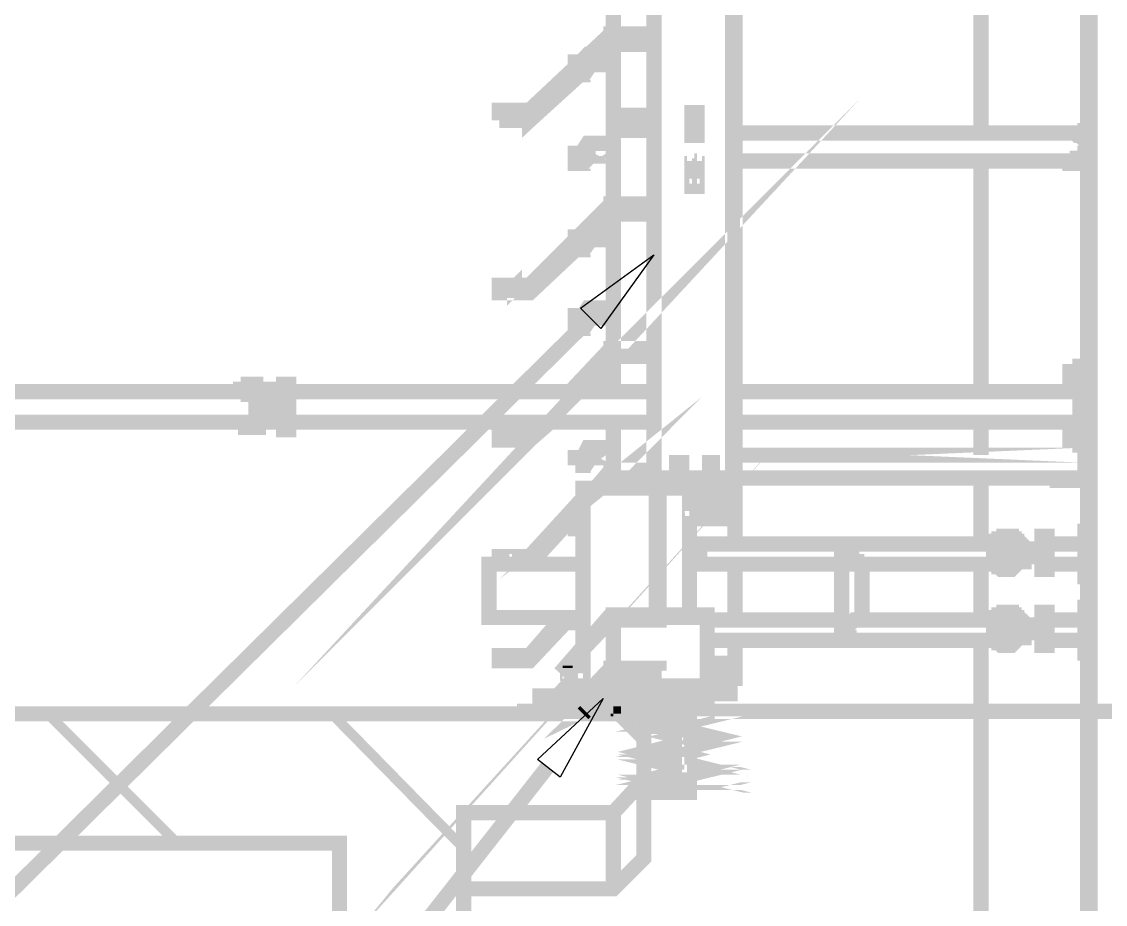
# Model space of a CAD drawing. Extents: x 0.1 to 11.6, y 0.3 to 16.2.
# Drawn here: x 8.586 to 9.298, y 9.561 to 10.142 of the extents above; entities that cross this region are included whole.
import ezdxf

# ---------------------------------------------------------------- set-up
doc = ezdxf.new("R2010")
doc.units = 0
doc.header["$MEASUREMENT"] = 0

msp = doc.modelspace()

# ---------------------------------------------------------------- linework, layer by layer
at = {"color": 0}
for points, const_width in [([(8.87668, 9.57167), (8.97499, 9.57167), (8.99501, 9.59169), (8.99501, 9.595), (8.99501, 9.59831), (8.99501, 9.60499), (8.99501, 9.61165), (8.99501, 9.62001), (8.99501, 9.62999), (8.99501, 9.64333), (8.99501, 9.68668), (8.26665, 9.68668), (8.22, 9.99001), (8.17833, 10.295), (8.14501, 10.6), (8.11664, 10.9067), (8.095, 11.2133), (8.07835, 11.52), (8.06999, 11.8267), (8.06668, 12.1334), (8.06999, 12.4417), (8.07835, 12.7483)], 0.01), ([(9.31, 9.41499), (9.31, 9.44835), (9.30832, 9.44835), (9.30832, 9.44997), (9.30664, 9.44997), (9.30501, 9.44997), (9.30333, 9.44997), (9.30165, 9.44997), (9.30165, 9.45167), (9.30003, 9.45167), (9.29833, 9.45167), (9.29665, 9.45167), (9.29497, 9.45167), (9.29335, 9.45167), (9.29167, 9.45335), (9.28999, 9.45335), (9.28836, 9.45335), (9.28836, 9.45503), (9.28836, 12.49)], 0.01), ([(9.27501, 10.05), (9.27669, 10.05), (9.27832, 10.05), (9.28, 10.05), (9.28, 10.0517), (9.28168, 10.0517), (9.28331, 10.0517), (9.285, 10.0533), (9.285, 10.055), (9.28668, 10.055), (9.28668, 10.0566), (9.28668, 10.0583), (9.28668, 10.06), (9.28668, 10.525)], 0.01), ([(9.21669, 10.0684), (9.21669, 10.1), (9.21669, 10.1467), (9.21669, 10.1934), (9.21669, 10.2416), (9.21669, 10.2917), (9.21669, 10.3033)], 0.01), ([(9.05333, 9.82497), (9.05333, 9.83003), (9.05501, 9.83003), (9.05501, 9.84), (9.05333, 9.84), (9.05333, 10.275), (9.00168, 10.275), (9.00168, 10.2767)], 0.01), ([(9.00168, 10.275), (9.00168, 9.84169), (9.00168, 9.84), (9.05333, 9.84)], 0.01), ([(9.05501, 10.275), (9.05501, 9.84)], 0.01), ([(8.97499, 10.1334), (8.97499, 10.135), (8.97499, 10.1417), (8.97499, 10.15), (8.97499, 10.1583), (8.97499, 10.165), (8.97499, 10.1733), (8.97499, 10.1816), (8.97499, 10.1883), (8.97499, 10.1983), (8.97499, 10.205), (8.97499, 10.2133), (8.97499, 10.2233), (8.97499, 10.23), (8.97499, 10.2383), (8.97499, 10.2483), (8.97499, 10.2517)], 0.01), ([(9.00168, 10.1334), (8.97331, 10.1334), (8.97331, 10.1267), (9.00168, 10.1267), (8.97499, 10.1267), (8.91997, 10.0767), (8.90001, 10.0767), (8.91997, 10.0767)], 0.01), ([(8.97331, 10.1334), (8.91997, 10.0833), (8.91997, 10.0767), (8.97331, 10.1267)], 0.01), ([(8.97331, 10.1267), (8.97499, 10.1267)], 0.01), ([(8.97499, 10.08), (8.97499, 10.0817), (8.97499, 10.09), (8.97499, 10.0967), (8.97499, 10.1033), (8.97499, 10.1117), (8.97499, 10.1183), (8.97499, 10.1267)], 0.01), ([(8.95503, 10.1166), (8.95833, 10.12), (8.96001, 10.12)], 0.01), ([(8.95833, 10.12), (8.96001, 10.12)], 0.01), ([(8.95833, 10.12), (8.95833, 10.1183)], 0.01), ([(8.95833, 10.12), (8.96001, 10.12)], 0.01), ([(8.96669, 10.1166), (8.965, 10.1166)], 0.01), ([(8.96669, 10.12), (8.97499, 10.12)], 0.01), ([(8.95503, 10.115), (8.94997, 10.115), (8.94997, 10.11)], 0.01), ([(8.96001, 10.1133), (8.97499, 10.1133), (8.96001, 10.1133), (8.95665, 10.1083), (8.95503, 10.1083), (8.95503, 10.1067), (8.95167, 10.1067)], 0.01), ([(8.95335, 10.1083), (8.95503, 10.1083), (8.95665, 10.1117)], 0.01), ([(8.97499, 10.1133), (8.97667, 10.1133)], 0.01), ([(8.95503, 10.1083), (8.95665, 10.1083)], 0.01), ([(8.97499, 9.92165), (8.95167, 9.89833), (8.97331, 9.92165)], 0.01), ([(8.91997, 10.0833), (8.90001, 10.0833), (8.90001, 10.0767)], 0.01), ([(9.02669, 10.08), (9.02669, 10.0684), (9.02669, 10.0667), (9.02832, 10.0667), (9.03, 10.0667), (9.03, 10.0684), (9.03, 10.08), (9.02669, 10.08), (9.02669, 10.0817), (9.02832, 10.0817), (9.03, 10.0817), (9.03, 10.08)], 0.01), ([(8.91168, 10.08), (8.91, 10.08), (8.90831, 10.08)], 0.01), ([(9.00168, 10.08), (8.97499, 10.08), (8.97499, 10.0783), (8.97499, 10.0767), (8.97499, 10.075), (8.97499, 10.0733), (8.97499, 10.0717), (9.00168, 10.0717)], 0.01), ([(9.02669, 10.0767), (9.02832, 10.0767), (9.03, 10.0767)], 0.01), ([(9.27501, 10.0684), (9.27669, 10.0684), (9.285, 10.0684), (9.285, 10.07), (9.28668, 10.07), (9.28668, 10.08)], 0.01), ([(9.28668, 10.08), (9.28836, 10.08)], 0.01), ([(9.00168, 10.07), (8.97499, 10.07), (8.97499, 10.0717)], 0.01), ([(8.97499, 10.0217), (8.97499, 10.0267), (8.97499, 10.0333), (8.97499, 10.04), (8.97499, 10.0467), (8.97499, 10.0533), (8.97499, 10.0617), (8.97499, 10.0667), (8.97499, 10.07)], 0.01), ([(9.02669, 10.0667), (9.03, 10.0667)], 0.01), ([(9.27333, 10.0684), (9.27501, 10.0684), (9.27669, 10.0684), (9.05501, 10.0684)], 0.01), ([(9.28668, 10.07), (9.28668, 10.0684), (9.285, 10.0684), (9.27669, 10.0684), (9.27832, 10.0684), (9.28, 10.0667), (9.28168, 10.0667), (9.28331, 10.065), (9.285, 10.065), (9.285, 10.0633), (9.28668, 10.0633), (9.28668, 10.0617), (9.28668, 10.06), (9.28668, 10.0617), (9.28668, 10.0633), (9.285, 10.0633), (9.285, 10.065), (9.28331, 10.065), (9.28168, 10.0667), (9.28, 10.0667), (9.27832, 10.0684), (9.27669, 10.0684)], 0.01), ([(8.95503, 10.0566), (8.95503, 10.055), (8.95503, 10.05), (8.95503, 10.0566), (8.95833, 10.0617), (8.97499, 10.0617)], 0.01), ([(8.95833, 10.0617), (8.96001, 10.0617)], 0.01), ([(9.28668, 10.06), (9.28668, 10.0583), (9.28668, 10.0566), (9.28668, 10.055), (9.285, 10.055), (9.285, 10.0533), (9.28331, 10.0517), (9.28168, 10.0517), (9.28, 10.0517), (9.28, 10.05), (9.27832, 10.05), (9.27669, 10.05)], 0.01), ([(8.95503, 10.055), (8.94997, 10.055), (8.94997, 10.05)], 0.01), ([(8.95833, 10.0533), (8.96001, 10.0533)], 0.01), ([(8.96669, 10.0566), (8.96669, 10.0583), (8.965, 10.0583), (8.965, 10.0566)], 0.01), ([(8.97499, 10.0533), (8.97667, 10.0533)], 0.01), ([(9.28668, 10.0583), (9.28668, 9.85835)], 0.01), ([(8.95503, 10.05), (8.95665, 10.05)], 0.01), ([(9.03, 10.0467), (9.02669, 10.0467)], 0.01), ([(9.02832, 10.05), (9.03, 10.05)], 0.01), ([(9.05501, 10.05), (9.27669, 10.05), (9.285, 10.05), (9.28668, 10.05), (9.28668, 10.0483), (9.28668, 10.0384)], 0.01), ([(9.21669, 9.89833), (9.21669, 9.93001), (9.21669, 9.97), (9.21669, 10.0133), (9.21669, 10.05)], 0.01), ([(9.28668, 10.0483), (9.285, 10.0483), (9.27669, 10.0483), (9.27501, 10.0483), (9.27501, 10.05), (9.27333, 10.05)], 0.01), ([(9.02669, 10.0417), (9.02669, 10.0433), (9.02832, 10.0433), (9.03, 10.0417)], 0.01), ([(9.03, 10.0384), (9.02669, 10.0384)], 0.01), ([(9.28668, 10.0384), (9.28836, 10.0384)], 0.01), ([(9.03, 10.035), (9.03, 10.0333), (9.02832, 10.0333), (9.02669, 10.0333), (9.02669, 10.035)], 0.01), ([(9.00168, 10.015), (8.97499, 10.015), (8.91997, 9.96332), (8.90001, 9.96332), (8.90001, 9.965), (8.91997, 9.965), (8.97331, 10.0167), (9.00168, 10.0167)], 0.01), ([(8.97331, 10.0217), (8.91997, 9.96832), (8.91997, 9.965)], 0.01), ([(9.00168, 10.0217), (8.97331, 10.0217), (8.97331, 10.0167)], 0.01), ([(8.97499, 10.015), (8.97331, 10.015), (8.97499, 10.015), (8.97499, 10.0133), (8.97499, 10.0067), (8.97499, 10), (8.97499, 9.99333), (8.97499, 9.98665), (8.97499, 9.97999), (8.97499, 9.97499), (8.97499, 9.96832), (8.97499, 9.96332), (8.97499, 9.95503), (8.97499, 9.94997), (8.97499, 9.94336), (8.97499, 9.93832), (8.97499, 9.93164), (8.97499, 9.92665)], 0.01), ([(8.96332, 10.005), (8.97499, 10.005)], 0.01), ([(8.96669, 10.0033), (8.965, 10.0033)], 0.01), ([(8.95167, 10), (8.94997, 10), (8.94997, 9.99832)], 0.01), ([(8.97499, 9.99832), (8.96001, 9.99832), (8.95665, 9.99333), (8.95503, 9.99333), (8.95503, 9.99164), (8.94997, 9.99164)], 0.01), ([(8.95167, 9.99333), (8.95503, 9.99333), (8.95833, 10), (8.97499, 10)], 0.01), ([(8.95833, 10), (8.96001, 10)], 0.01), ([(8.97499, 9.99832), (8.97667, 9.99832)], 0.01), ([(8.95503, 9.99333), (8.95665, 9.99333)], 0.01), ([(8.91168, 9.965), (8.91, 9.965), (8.91, 9.96669), (8.90831, 9.965)], 0.01), ([(8.91997, 9.96832), (8.90001, 9.96832), (8.90001, 9.965)], 0.01), ([(8.94997, 9.94168), (8.94997, 9.94835), (8.95503, 9.94835), (8.95503, 9.94168), (8.95503, 9.94835), (8.95833, 9.95335), (8.97499, 9.95335)], 0.01), ([(8.95833, 9.94835), (8.95833, 9.95335), (8.95833, 9.94667)], 0.01), ([(8.95833, 9.95335), (8.96001, 9.95335)], 0.01), ([(8.96001, 9.94667), (8.37668, 9.37001)], 0.01), ([(8.97499, 9.94667), (8.96001, 9.94667), (8.95665, 9.94168), (8.95503, 9.94168), (8.95503, 9.94), (8.94997, 9.94), (8.94997, 9.94168), (8.95503, 9.94168), (8.95833, 9.94667), (8.95833, 9.94835), (8.97499, 9.94835)], 0.01), ([(8.95503, 9.94835), (8.95665, 9.94835)], 0.01), ([(8.96669, 9.94997), (8.965, 9.94997)], 0.01), ([(8.97499, 9.94667), (8.97667, 9.94667)], 0.01), ([(8.95503, 9.94168), (8.95665, 9.94168)], 0.01), ([(8.94667, 9.89833), (8.97331, 9.92665)], 0.01), ([(9.00168, 9.92665), (8.97331, 9.92665), (8.97331, 9.92165), (9.00168, 9.92165), (8.97499, 9.92165), (8.97499, 9.91499), (8.97499, 9.91), (8.97499, 9.90332), (8.97499, 9.90001), (8.97499, 9.89833), (8.96001, 9.89833), (8.95833, 9.89833)], 0.01), ([(8.97331, 9.91997), (8.97499, 9.91997)], 0.01), ([(9.28168, 9.91168), (9.27501, 9.91168), (9.27501, 9.91), (9.27501, 9.90831), (9.27501, 9.90668), (9.27501, 9.90831), (9.27501, 9.91), (9.27501, 9.91168), (9.27501, 9.91), (9.27501, 9.90831), (9.27501, 9.90668), (9.28168, 9.90668)], 0.01), ([(9.27501, 9.91), (9.27669, 9.91)], 0.01), ([(8.34332, 9.905), (8.34169, 9.905), (8.33003, 9.90332), (8.34332, 9.905), (8.34332, 9.90001), (8.34332, 9.89833), (8.73503, 9.89833), (8.73503, 9.89665)], 0.01), ([(8.74001, 9.90001), (8.74001, 9.90332), (8.73833, 9.90332), (8.73665, 9.90332), (8.73503, 9.90332), (8.73503, 9.90001)], 0.01), ([(8.73503, 9.90332), (8.73665, 9.90332)], 0.01), ([(8.73503, 9.90332), (8.73665, 9.90332), (8.73833, 9.90332), (8.74001, 9.90332)], 0.01), ([(8.74001, 9.90332), (8.74164, 9.90332)], 0.01), ([(8.74001, 9.90332), (8.74164, 9.90332)], 0.01), ([(8.74001, 9.90332), (8.74164, 9.90332)], 0.01), ([(8.95167, 9.90001), (8.95503, 9.90001), (8.95833, 9.905), (8.97499, 9.905)], 0.01), ([(8.95833, 9.905), (8.96001, 9.905)], 0.01), ([(8.96669, 9.90332), (8.965, 9.90332)], 0.01), ([(8.73665, 9.90001), (8.73503, 9.90001), (8.73335, 9.90001), (8.73167, 9.90001), (8.72999, 9.90001), (8.72999, 9.89833), (8.73167, 9.89833), (8.73335, 9.89833), (8.73503, 9.89833), (8.73665, 9.89833), (8.73665, 9.90001), (8.75499, 9.90001), (8.75836, 9.90001)], 0.01), ([(8.74501, 9.89833), (8.74001, 9.89833), (8.73833, 9.89833), (8.73833, 9.89665), (8.73665, 9.89665), (8.73503, 9.89665), (8.73503, 9.89833)], 0.01), ([(8.73665, 9.89833), (8.75499, 9.89833), (8.75499, 9.90001)], 0.01), ([(8.74001, 9.89833), (8.74164, 9.89833)], 0.01), ([(8.75836, 9.89833), (8.75499, 9.89833)], 0.01), ([(9.00168, 9.89833), (8.76167, 9.89833)], 0.01), ([(8.95503, 9.90001), (8.95665, 9.90001)], 0.01), ([(8.95665, 9.89833), (8.95833, 9.90001), (8.97499, 9.90001)], 0.01), ([(8.95833, 9.90001), (8.96001, 9.90001)], 0.01), ([(8.97499, 9.89833), (8.97667, 9.89833)], 0.01), ([(9.28168, 9.89833), (9.05501, 9.89833)], 0.01), ([(8.74001, 9.88167), (8.74001, 9.89333)], 0.01), ([(8.97499, 9.84169), (8.96669, 9.83501), (8.97331, 9.84169)], 0.01), ([(8.34169, 9.87831), (8.73503, 9.87831), (8.73665, 9.87831), (8.73833, 9.87831), (8.74001, 9.87831), (8.74501, 9.87831)], 0.01), ([(8.75836, 9.87831), (8.75499, 9.87831), (8.73665, 9.87831), (8.73503, 9.87831), (8.73335, 9.87831), (8.73167, 9.87831), (8.72999, 9.87831), (8.73167, 9.87831), (8.73335, 9.87831), (8.73503, 9.87831), (8.73665, 9.87831)], 0.01), ([(8.73335, 9.87831), (8.73335, 9.875), (8.73503, 9.875), (8.73665, 9.875), (8.73833, 9.875), (8.74001, 9.875), (8.74164, 9.875)], 0.01), ([(8.73335, 9.875), (8.73503, 9.875), (8.73665, 9.875), (8.73833, 9.875), (8.74001, 9.875), (8.74164, 9.875), (8.74164, 9.87831)], 0.01), ([(8.73503, 9.87831), (8.73665, 9.87831)], 0.01), ([(8.75499, 9.87831), (8.73665, 9.87831)], 0.01), ([(8.74001, 9.87831), (8.74164, 9.87831)], 0.01), ([(8.74164, 9.875), (8.74333, 9.875)], 0.01), ([(8.74164, 9.875), (8.74333, 9.875)], 0.01), ([(8.74164, 9.875), (8.74333, 9.875)], 0.01), ([(8.75836, 9.87831), (8.75499, 9.87831)], 0.01), ([(8.76167, 9.87831), (9.00168, 9.87831)], 0.01), ([(8.91997, 9.87001), (8.90001, 9.87001), (8.90001, 9.86664), (8.91997, 9.86664), (8.93164, 9.87831)], 0.01), ([(8.93332, 9.87831), (8.91997, 9.86664), (8.90001, 9.86664)], 0.01), ([(8.92665, 9.87831), (8.91997, 9.87001), (8.91997, 9.86664)], 0.01), ([(8.97499, 9.84668), (8.97499, 9.84999), (8.97499, 9.85335), (8.97499, 9.85835), (8.97499, 9.86333), (8.97499, 9.86833), (8.97499, 9.87332), (8.97499, 9.87831)], 0.01), ([(9.05501, 9.87831), (9.28168, 9.87831)], 0.01), ([(9.21669, 9.85667), (9.21669, 9.87831)], 0.01), ([(8.90001, 9.86664), (8.90169, 9.86664)], 0.01), ([(8.91168, 9.86833), (8.91, 9.86833), (8.90831, 9.86833)], 0.01), ([(9.27501, 9.86833), (9.27669, 9.86833)], 0.01), ([(9.28168, 9.86833), (9.27501, 9.86833), (9.27501, 9.86664), (9.27501, 9.86833), (9.27501, 9.86664), (9.28168, 9.86664)], 0.01), ([(9.27501, 9.86664), (9.27669, 9.86664)], 0.01), ([(8.95503, 9.85167), (8.95503, 9.85499), (8.95833, 9.86165), (8.97499, 9.86165)], 0.01), ([(8.95833, 9.86165), (8.96001, 9.86165)], 0.01), ([(8.93832, 9.69835), (8.95503, 9.71669), (8.94, 9.69835), (8.95503, 9.715), (8.95503, 9.71332)], 0.01), ([(8.94997, 9.84999), (8.94997, 9.85499), (8.95503, 9.85499), (8.95503, 9.84999)], 0.01), ([(8.95503, 9.85499), (8.95665, 9.85499)], 0.01), ([(8.95833, 9.85499), (8.96001, 9.85499)], 0.01), ([(8.96669, 9.85835), (8.965, 9.85835)], 0.01), ([(8.97499, 9.85499), (8.97667, 9.85499)], 0.01), ([(8.94997, 9.84999), (8.95167, 9.84999)], 0.01), ([(8.96332, 9.83501), (8.97331, 9.84668)], 0.01), ([(9.00168, 9.84668), (8.97331, 9.84668), (8.97331, 9.84169), (9.00168, 9.84169), (8.97499, 9.84169), (8.97499, 9.84), (8.97499, 9.83501), (9.03668, 9.83501), (9.00499, 9.83501), (9.00331, 9.83501)], 0.01), ([(9.02001, 9.84999), (9.02001, 9.84831), (9.01833, 9.84831), (9.01665, 9.84831), (9.01665, 9.84999)], 0.01), ([(9.03999, 9.84999), (9.03999, 9.84831), (9.03836, 9.84831), (9.03836, 9.84999)], 0.01), ([(8.97331, 9.84169), (8.97499, 9.84169)], 0.01), ([(9.05333, 9.84169), (9.00168, 9.84169)], 0.01), ([(9.05333, 9.83003), (9.05333, 9.84), (9.00331, 9.84), (9.00331, 9.83501), (9.00168, 9.83501), (9.00168, 9.84), (9.00331, 9.84)], 0.01), ([(9.00168, 9.84), (9.00331, 9.84)], 0.01), ([(9.00331, 9.84), (9.00499, 9.84)], 0.01), ([(9.00836, 9.84), (9.00836, 9.83832), (9.05003, 9.83832), (9.05003, 9.84)], 0.01), ([(9.26665, 9.84169), (9.05501, 9.84169)], 0.01), ([(9.05501, 9.84169), (9.285, 9.84169)], 0.01), ([(9.21669, 9.79833), (9.21669, 9.81836), (9.21669, 9.84169)], 0.01), ([(9.285, 9.84), (9.26665, 9.84), (9.26665, 9.84169), (9.285, 9.84169), (9.285, 9.84), (9.28668, 9.84), (9.28668, 9.84169), (9.28668, 9.47499)], 0.01), ([(9.285, 9.84169), (9.28668, 9.84169)], 0.01), ([(9.00331, 9.75168), (9.00331, 9.83501), (8.97499, 9.83501), (8.95503, 9.83501), (8.97499, 9.83501), (8.95503, 9.83501), (8.95503, 9.72999)], 0.01), ([(8.95503, 9.83501), (8.95665, 9.83501)], 0.01), ([(8.97499, 9.83501), (8.97667, 9.83501)], 0.01), ([(9.00499, 9.83501), (9.00499, 9.75168)], 0.01), ([(9.00499, 9.83501), (9.00667, 9.83501)], 0.01), ([(9.02501, 9.79833), (9.02501, 9.83501)], 0.01), ([(9.03668, 9.83501), (9.03836, 9.83501)], 0.01), ([(9.03668, 9.83501), (9.05165, 9.83501), (9.05165, 9.82497), (9.05501, 9.82497), (9.05501, 9.79833)], 0.01), ([(8.95503, 9.82835), (8.91997, 9.78999), (8.91997, 9.785)], 0.01), ([(9.02501, 9.82497), (9.05165, 9.82497), (9.05165, 9.81668), (9.02501, 9.81668)], 0.01), ([(8.95503, 9.81668), (8.95503, 9.815), (8.95503, 9.81), (8.95503, 9.81168)], 0.01), ([(9.02501, 9.81999), (9.02501, 9.82167), (9.02669, 9.82167), (9.02669, 9.81999), (9.02669, 9.81836), (9.02501, 9.81836)], 0.01), ([(9.05165, 9.81668), (9.05165, 9.815), (9.02501, 9.815)], 0.01), ([(8.94997, 9.81), (8.94997, 9.815), (8.95503, 9.815), (8.95503, 9.81)], 0.01), ([(8.95503, 9.815), (8.95665, 9.815)], 0.01), ([(8.95503, 9.81), (8.95665, 9.81)], 0.01), ([(9.23503, 9.80333), (9.23335, 9.80333), (9.23167, 9.80333), (9.23167, 9.80165), (9.22999, 9.80165), (9.22835, 9.80165), (9.22835, 9.80003), (9.22667, 9.80003), (9.22667, 9.79833), (9.22667, 9.79665), (9.22499, 9.79665), (9.22499, 9.79497), (9.22499, 9.79335), (9.22499, 9.79167), (9.22499, 9.78999), (9.22499, 9.78836), (9.22667, 9.78668), (9.22667, 9.785), (9.22835, 9.78331), (9.22999, 9.78168), (9.23167, 9.78168), (9.23335, 9.78168), (9.23503, 9.78168)], 0.01), ([(9.24001, 9.79833), (9.24001, 9.80003), (9.23833, 9.80003), (9.23833, 9.80165), (9.23665, 9.80165), (9.23665, 9.80333), (9.23503, 9.80333), (9.23335, 9.80333), (9.23167, 9.80165), (9.22999, 9.80165), (9.22999, 9.80003), (9.22835, 9.80003), (9.22835, 9.79833), (9.22667, 9.79665), (9.22667, 9.79497), (9.22667, 9.79335), (9.22667, 9.79167), (9.22667, 9.78999), (9.22667, 9.78836), (9.22667, 9.78668), (9.22835, 9.78668), (9.22835, 9.785), (9.22835, 9.78331), (9.22999, 9.78331), (9.23167, 9.78168), (9.23335, 9.78168), (9.23503, 9.78168), (9.23665, 9.78168), (9.23833, 9.78331), (9.24001, 9.785), (9.24001, 9.78668)], 0.01), ([(9.28668, 9.77669), (9.285, 9.77669), (9.285, 9.80664), (9.28668, 9.80664)], 0.01), ([(9.02501, 9.75168), (9.02501, 9.78836), (9.02501, 9.79833), (9.02669, 9.79833), (9.02669, 9.78836), (9.02501, 9.78836), (9.02669, 9.78836), (9.02669, 9.78668), (9.02832, 9.78668), (9.03, 9.78668), (9.03168, 9.78668), (9.03168, 9.785), (9.03331, 9.785), (9.125, 9.785)], 0.01), ([(9.22667, 9.79833), (9.03331, 9.79833), (9.03168, 9.79833), (9.03, 9.79833), (9.02832, 9.79833), (9.02832, 9.79665), (9.02669, 9.79665)], 0.01), ([(9.24501, 9.79497), (9.24501, 9.79665), (9.24333, 9.79833), (9.24164, 9.79833), (9.24001, 9.79833), (9.24001, 9.79665), (9.24001, 9.79497)], 0.01), ([(9.24001, 9.79665), (9.24164, 9.79665)], 0.01), ([(9.24501, 9.79665), (9.24333, 9.79665), (9.24164, 9.79665), (9.24001, 9.79665)], 0.01), ([(9.24501, 9.79665), (9.24669, 9.79665)], 0.01), ([(9.285, 9.79833), (9.25999, 9.79833)], 0.01), ([(8.91997, 9.78999), (8.90001, 9.78999), (8.90001, 9.785)], 0.01), ([(8.91, 9.78668), (8.91, 9.78836), (8.91, 9.78668), (8.90831, 9.78668)], 0.01), ([(9.03, 9.79167), (9.02669, 9.79167)], 0.01), ([(9.03, 9.79167), (9.02669, 9.79167)], 0.01), ([(9.22667, 9.74832), (9.13667, 9.74832), (9.13499, 9.74832), (9.13336, 9.74832), (9.13167, 9.74669), (9.12999, 9.74669), (9.12999, 9.74501), (9.12831, 9.74501), (9.12831, 9.74333), (9.12668, 9.74333), (9.12668, 9.74164), (9.125, 9.74164), (9.125, 9.74333), (9.125, 9.74501), (9.125, 9.74669), (9.125, 9.78836), (9.125, 9.78999), (9.125, 9.79167), (9.12668, 9.79167), (9.12831, 9.78999), (9.12999, 9.78836), (9.13167, 9.78836), (9.13167, 9.78668), (9.13336, 9.78668), (9.13499, 9.78668), (9.13499, 9.785), (9.13667, 9.785), (9.22667, 9.785)], 0.01), ([(9.23665, 9.79497), (9.22999, 9.79497), (9.22999, 9.79335), (9.23665, 9.79335)], 0.01), ([(9.23665, 9.78999), (9.22999, 9.78999), (9.22999, 9.79167), (9.23665, 9.79167)], 0.01), ([(9.23833, 9.78999), (9.23833, 9.78668), (9.24001, 9.78668), (9.24164, 9.78668), (9.24333, 9.78668), (9.24501, 9.78668), (9.24501, 9.78999)], 0.01), ([(9.24001, 9.79497), (9.24164, 9.79497)], 0.01), ([(9.24001, 9.79497), (9.24164, 9.79497)], 0.01), ([(9.24001, 9.79335), (9.24001, 9.79167)], 0.01), ([(9.24001, 9.79167), (9.24164, 9.79167)], 0.01), ([(9.24164, 9.79167), (9.25667, 9.79167)], 0.01), ([(9.24164, 9.79167), (9.25667, 9.79167)], 0.01), ([(9.24501, 9.79497), (9.24669, 9.79497)], 0.01), ([(9.24501, 9.79497), (9.24669, 9.79497)], 0.01), ([(9.24501, 9.79167), (9.24501, 9.79335)], 0.01), ([(9.24501, 9.79167), (9.24669, 9.79167)], 0.01), ([(8.95503, 9.785), (8.89333, 9.785), (8.89333, 9.78331), (8.89333, 9.78168), (8.89333, 9.78), (8.89333, 9.77832), (8.89333, 9.77669), (8.89333, 9.77501), (8.89333, 9.77333), (8.89333, 9.77165), (8.89333, 9.77001), (8.89333, 9.76833), (8.89333, 9.76665), (8.89333, 9.76497), (8.89333, 9.76335), (8.89333, 9.76167), (8.89333, 9.75999), (8.89333, 9.75836), (8.89333, 9.75667), (8.89333, 9.75499), (8.89333, 9.75331), (8.89333, 9.75168), (8.89333, 9.75), (8.95503, 9.75)], 0.01), ([(8.90001, 9.785), (8.90169, 9.785)], 0.01), ([(9.05501, 9.74832), (9.05501, 9.785)], 0.01), ([(9.13835, 9.74832), (9.13835, 9.785)], 0.01), ([(9.21669, 9.74832), (9.21669, 9.75331), (9.21669, 9.785)], 0.01), ([(9.25999, 9.785), (9.285, 9.785)], 0.01), ([(9.23503, 9.75331), (9.23335, 9.75331), (9.23167, 9.75331), (9.23167, 9.75168), (9.22999, 9.75168), (9.22835, 9.75168), (9.22835, 9.75), (9.22667, 9.75), (9.22667, 9.74832), (9.22667, 9.74669), (9.22499, 9.74669), (9.22499, 9.74501), (9.22499, 9.74333), (9.22499, 9.74164), (9.22499, 9.74001), (9.22499, 9.73833), (9.22667, 9.73665), (9.22667, 9.73503), (9.22835, 9.73335), (9.22999, 9.73167), (9.23167, 9.73167), (9.23335, 9.73167), (9.23503, 9.73167)], 0.01), ([(9.24001, 9.74832), (9.24001, 9.75), (9.23833, 9.75), (9.23833, 9.75168), (9.23665, 9.75168), (9.23665, 9.75331), (9.23503, 9.75331), (9.23335, 9.75331), (9.23167, 9.75168), (9.22999, 9.75168), (9.22999, 9.75), (9.22835, 9.75), (9.22835, 9.74832), (9.22667, 9.74669), (9.22667, 9.74501), (9.22667, 9.74333), (9.22667, 9.74164), (9.22667, 9.74001), (9.22667, 9.73833), (9.22667, 9.73665), (9.22835, 9.73665), (9.22835, 9.73503), (9.22835, 9.73335), (9.22999, 9.73335), (9.23167, 9.73167), (9.23335, 9.73167), (9.23503, 9.73167), (9.23665, 9.73167), (9.23833, 9.73335), (9.24001, 9.73503), (9.24001, 9.73665)], 0.01), ([(9.28668, 9.72667), (9.285, 9.72667), (9.285, 9.75667), (9.28668, 9.75667)], 0.01), ([(8.91997, 9.72499), (8.90001, 9.72499), (8.90001, 9.72168), (8.91997, 9.72168), (8.94499, 9.75)], 0.01), ([(8.94667, 9.75), (8.91997, 9.72168), (8.90001, 9.72168)], 0.01), ([(8.94168, 9.75), (8.91997, 9.72499), (8.91997, 9.72168)], 0.01), ([(8.94, 9.71332), (8.97331, 9.75168), (9.01497, 9.75168), (8.97499, 9.75168), (8.97499, 9.75), (9.03668, 9.75), (9.03668, 9.74669), (9.03668, 9.74333), (9.03668, 9.74164), (9.03668, 9.74001), (9.03668, 9.73665), (9.03668, 9.73503), (9.03668, 9.73167), (9.03668, 9.72999), (9.03668, 9.72835), (9.03668, 9.72667), (9.03668, 9.72331), (9.03668, 9.72168), (9.03668, 9.72), (9.03668, 9.71669), (9.03668, 9.715), (9.03668, 9.71332), (9.03668, 9.71164), (9.03668, 9.71001), (9.03668, 9.70833), (9.03668, 9.70665), (9.03668, 9.70503), (8.97499, 9.70503), (8.97499, 9.70665), (8.97499, 9.70833), (8.97499, 9.71001), (8.97499, 9.71164), (8.97499, 9.71332), (8.97499, 9.715)], 0.01), ([(9.00499, 9.75), (8.97331, 9.75), (9.00499, 9.75), (9.00499, 9.74832), (8.97331, 9.74832), (8.94, 9.71332), (8.97499, 9.75168), (9.03668, 9.75168), (9.03668, 9.75)], 0.01), ([(8.97499, 9.74832), (8.97499, 9.74669), (8.97499, 9.74333), (8.97499, 9.74164), (8.97499, 9.74001), (8.97499, 9.73665), (8.97499, 9.73503), (8.97499, 9.73167), (8.97499, 9.72999), (8.97499, 9.72835), (8.97499, 9.72667), (8.97499, 9.72331), (8.97499, 9.72168), (8.97499, 9.72), (8.97499, 9.71669), (8.94667, 9.68668)], 0.01), ([(8.95503, 9.74669), (8.95665, 9.74669)], 0.01), ([(8.97331, 9.75), (8.97499, 9.75)], 0.01), ([(8.97331, 9.74832), (8.97331, 9.75)], 0.01), ([(8.97499, 9.75168), (8.97667, 9.75168)], 0.01), ([(9.00499, 9.75), (9.00667, 9.75)], 0.01), ([(9.01497, 9.75168), (9.01665, 9.75168)], 0.01), ([(9.01497, 9.75168), (9.01665, 9.75168)], 0.01), ([(9.125, 9.74832), (9.03668, 9.74832)], 0.01), ([(9.24001, 9.74669), (9.24164, 9.74669)], 0.01), ([(9.24001, 9.74669), (9.24001, 9.74501)], 0.01), ([(9.24501, 9.74669), (9.24669, 9.74669)], 0.01), ([(9.24501, 9.74501), (9.24501, 9.74669)], 0.01), ([(9.285, 9.74832), (9.25999, 9.74832)], 0.01), ([(8.95503, 9.74501), (8.94997, 9.74501), (8.94997, 9.74164)], 0.01), ([(8.95503, 9.74164), (8.94997, 9.74164), (8.95503, 9.74164), (8.95503, 9.74333)], 0.01), ([(8.95503, 9.74164), (8.95665, 9.74164)], 0.01), ([(8.95503, 9.74164), (8.95665, 9.74164)], 0.01), ([(9.23665, 9.74501), (9.22999, 9.74501), (9.22999, 9.74333), (9.23665, 9.74333)], 0.01), ([(9.23665, 9.74001), (9.22999, 9.74001), (9.22999, 9.74164), (9.23665, 9.74164)], 0.01), ([(9.23833, 9.74001), (9.23833, 9.73665), (9.24001, 9.73665), (9.24164, 9.73665), (9.24333, 9.73665), (9.24501, 9.73665), (9.24501, 9.74001)], 0.01), ([(9.24001, 9.74501), (9.24164, 9.74501)], 0.01), ([(9.24001, 9.74501), (9.24164, 9.74501)], 0.01), ([(9.24001, 9.74333), (9.24001, 9.74164)], 0.01), ([(9.24001, 9.74164), (9.24164, 9.74164)], 0.01), ([(9.24164, 9.74164), (9.25667, 9.74164)], 0.01), ([(9.24164, 9.74164), (9.25667, 9.74164)], 0.01), ([(9.24501, 9.74501), (9.24669, 9.74501)], 0.01), ([(9.24501, 9.74501), (9.24669, 9.74501)], 0.01), ([(9.24501, 9.74164), (9.24501, 9.74333)], 0.01), ([(9.24501, 9.74164), (9.24669, 9.74164)], 0.01), ([(9.03668, 9.73503), (9.22667, 9.73503)], 0.01), ([(9.03668, 9.69997), (9.05165, 9.69997), (9.05165, 9.71001), (9.05501, 9.71001), (9.05501, 9.73503)], 0.01), ([(9.21669, 9.55501), (9.21669, 9.57335), (9.21669, 9.59332), (9.21669, 9.61664), (9.21669, 9.63997), (9.21669, 9.66667), (9.21669, 9.69168), (9.21669, 9.72168), (9.21669, 9.73503)], 0.01), ([(9.25999, 9.73503), (9.285, 9.73503)], 0.01), ([(8.95503, 9.72835), (8.95503, 9.69997), (8.95833, 9.69997), (8.95503, 9.69997), (8.95503, 9.69835), (8.95665, 9.69835), (8.92665, 9.69835), (8.92665, 9.68668)], 0.01), ([(8.90001, 9.72168), (8.90169, 9.72168)], 0.01), ([(8.91, 9.72331), (8.91168, 9.72331)], 0.01), ([(8.94997, 9.715), (8.94997, 9.71669), (8.95503, 9.71669), (8.95503, 9.71832)], 0.01), ([(9.05165, 9.71669), (9.05165, 9.72), (9.03668, 9.72)], 0.01), ([(8.94, 9.71332), (8.94168, 9.71332)], 0.01), ([(8.94499, 9.68668), (8.97331, 9.71669), (8.97499, 9.71669)], 0.01), ([(8.94499, 9.71669), (8.94499, 9.71832)], 0.006667), ([(9.00499, 9.715), (9.00499, 9.71669), (8.97331, 9.71669), (8.97331, 9.715), (9.00499, 9.715), (8.97331, 9.715), (8.94835, 9.68668)], 0.01), ([(8.95167, 9.71332), (8.94997, 9.71332), (8.94997, 9.715), (8.95167, 9.715)], 0.01), ([(8.95503, 9.71669), (8.95665, 9.71669)], 0.01), ([(8.95503, 9.71669), (8.95665, 9.71669)], 0.01), ([(8.95503, 9.71332), (8.95665, 9.71332)], 0.01), ([(8.97331, 9.715), (8.97499, 9.715)], 0.01), ([(9.00499, 9.715), (9.00667, 9.715)], 0.01), ([(9.03668, 9.71001), (9.05165, 9.71001), (9.05165, 9.71669), (9.03668, 9.71669)], 0.01), ([(9.00331, 9.69997), (9.00499, 9.69997), (9.03668, 9.69997), (9.03668, 9.70167), (9.03668, 9.70335), (9.03668, 9.70503), (8.97499, 9.70503), (8.97499, 9.70335), (8.97499, 9.70167), (8.97499, 9.69997), (9.00331, 9.69997), (8.97499, 9.69997), (8.96001, 9.69997), (8.97499, 9.69997), (8.97499, 9.69835), (9.03668, 9.69835), (9.03668, 9.69667), (9.03668, 9.69499), (9.03668, 9.69336), (9.03668, 9.69168), (9.03668, 9.69), (9.03668, 9.68832), (9.035, 9.68832), (9.02669, 9.68832), (9.01335, 9.68832), (9.01335, 9.69), (9.01335, 9.69168), (9.01335, 9.69336), (9.01335, 9.69667)], 0.01), ([(8.93832, 9.68832), (8.93668, 9.68832), (8.93668, 9.69), (8.935, 9.69), (8.935, 9.69168), (8.93332, 9.69168), (8.93164, 9.69336), (8.93001, 9.69499), (8.92833, 9.69667), (8.92665, 9.69835)], 0.01), ([(8.95335, 9.68668), (8.95503, 9.68832), (8.95167, 9.68668)], 0.01), ([(9.02669, 9.69835), (9.01335, 9.69835), (9.00667, 9.69835), (8.95833, 9.69835)], 0.01), ([(8.95833, 9.69835), (8.96001, 9.69835)], 0.01), ([(8.96001, 9.69835), (8.97499, 9.69835)], 0.01), ([(8.96332, 9.69835), (8.965, 9.69835)], 0.01), ([(8.965, 9.69835), (8.96669, 9.69835)], 0.01), ([(8.965, 9.69835), (8.96669, 9.69835)], 0.01), ([(8.96669, 9.69835), (8.96832, 9.69835)], 0.01), ([(8.97499, 9.69835), (8.97667, 9.69835)], 0.01), ([(8.97499, 9.69835), (8.97667, 9.69835)], 0.01), ([(8.97499, 9.69835), (8.97667, 9.69835)], 0.01), ([(9.00331, 9.69997), (9.00499, 9.69997)], 0.01), ([(9.00331, 9.69997), (9.00499, 9.69997)], 0.01), ([(9.00499, 9.69997), (9.00667, 9.69997)], 0.01), ([(9.00499, 9.69997), (9.00667, 9.69997)], 0.01), ([(9.00667, 9.69835), (9.00836, 9.69835)], 0.01), ([(9.01335, 9.69835), (9.01335, 9.69667), (9.00667, 9.69667), (9.00667, 9.69835)], 0.01), ([(9.00667, 9.69667), (9.00667, 9.69336)], 0.01), ([(9.00836, 9.69997), (9.03668, 9.69997), (9.03668, 9.69835), (9.035, 9.69835), (9.02669, 9.69835), (9.02669, 9.69667), (9.02669, 9.69336), (9.02669, 9.69168), (9.02669, 9.69), (9.02669, 9.68832)], 0.01), ([(9.01335, 9.69835), (9.01497, 9.69835)], 0.01), ([(9.01833, 9.69835), (9.02001, 9.69835)], 0.01), ([(9.01833, 9.69835), (9.02001, 9.69835)], 0.01), ([(9.02333, 9.69835), (9.02165, 9.69835)], 0.01), ([(9.02501, 9.69997), (9.02669, 9.69997)], 0.01), ([(9.02501, 9.69997), (9.02669, 9.69997)], 0.01), ([(9.02501, 9.69997), (9.02669, 9.69997)], 0.01), ([(9.02669, 9.69835), (9.02832, 9.69835)], 0.01), ([(9.035, 9.69835), (9.035, 9.69667), (9.02669, 9.69667)], 0.01), ([(9.035, 9.69667), (9.035, 9.69336), (9.02669, 9.69336)], 0.01), ([(9.035, 9.69835), (9.03668, 9.69835)], 0.01), ([(8.94997, 9.68832), (9.00667, 9.68832), (9.00667, 9.69), (9.00667, 9.69168), (9.00667, 9.69336), (9.01335, 9.69336)], 0.01), ([(9.035, 9.69336), (9.035, 9.69168), (9.035, 9.69), (9.035, 9.68832)], 0.01), ([(8.68832, 9.60167), (8.60335, 9.68668)], 0.006667), ([(8.87668, 9.59831), (8.78999, 9.68668)], 0.006667), ([(8.91168, 9.68832), (10.1067, 9.68832)], 0.01), ([(8.93832, 9.68668), (8.93832, 9.68832), (8.94835, 9.68832)], 0.01), ([(8.95665, 9.68832), (8.95503, 9.68668)], 0.01), ([(8.97499, 9.68832), (8.97667, 9.68832)], 0.01), ([(8.97499, 9.68832), (8.97667, 9.68832)], 0.01), ([(8.97499, 9.68668), (8.97667, 9.68668)], 0.01), ([(8.97667, 9.68668), (8.97667, 9.68832), (8.97499, 9.68832)], 0.006667), ([(8.99501, 9.66835), (8.97667, 9.68668)], 0.006667), ([(9.02501, 9.68832), (9.02501, 9.68668), (9.01833, 9.685), (9.02501, 9.68332), (9.02501, 9.68164), (9.01833, 9.68001), (9.02501, 9.68001), (9.02501, 9.67833), (9.02501, 9.67665), (9.01833, 9.67665), (9.02501, 9.67503), (9.02501, 9.67333), (9.01833, 9.67165), (9.02501, 9.66997), (9.02501, 9.66835), (9.01833, 9.66667), (9.02501, 9.66667), (9.02501, 9.66499), (9.01833, 9.66336), (9.02501, 9.66336), (9.02501, 9.66168), (9.01833, 9.66), (9.02501, 9.65831), (9.02501, 9.65668), (9.01833, 9.65668), (9.02501, 9.655), (9.01833, 9.655), (9.02501, 9.65332), (9.02501, 9.65169), (9.01833, 9.65169), (9.02501, 9.65001), (9.01833, 9.64833), (9.02501, 9.64833), (9.02501, 9.64665), (9.01833, 9.64501), (9.02501, 9.64501), (9.02501, 9.64333), (9.02501, 9.64165), (9.02501, 9.63997), (9.02501, 9.63835), (9.02501, 9.63667), (9.01833, 9.63667), (9.02501, 9.63667), (9.01833, 9.63667), (9.02501, 9.63667), (8.99501, 9.63667), (9.02501, 9.63667), (9.01833, 9.63499), (9.02501, 9.63499), (9.02501, 9.63667), (9.01833, 9.63667), (9.02501, 9.63835), (9.01833, 9.63997), (9.02501, 9.63997), (9.01833, 9.64165), (9.02501, 9.64165), (9.01833, 9.64165), (9.02501, 9.64165)], 0.01), ([(8.99501, 9.68668), (8.99669, 9.68668)], 0.01), ([(9.01833, 9.68832), (9.02001, 9.68832)], 0.01), ([(9.02501, 9.68332), (9.02501, 9.685), (9.02001, 9.685)], 0.01), ([(9.02501, 9.68164), (9.02501, 9.68001), (9.02001, 9.68001)], 0.01), ([(9.02333, 9.68832), (9.02501, 9.68832)], 0.01), ([(9.02501, 9.68832), (9.02669, 9.68832)], 0.01), ([(9.02501, 9.685), (9.02501, 9.68668)], 0.01), ([(9.02501, 9.685), (9.02669, 9.685)], 0.01), ([(9.02501, 9.67503), (9.02501, 9.67665), (9.02501, 9.67503), (9.02165, 9.67665)], 0.01), ([(9.02501, 9.68001), (9.02669, 9.68001)], 0.01), ([(9.02501, 9.68001), (9.02669, 9.68001)], 0.01), ([(9.02501, 9.67833), (9.02669, 9.67833)], 0.01), ([(9.02501, 9.67665), (9.02669, 9.67665)], 0.01), ([(9.02501, 9.67503), (9.02669, 9.67503)], 0.01), ([(9.02501, 9.67333), (9.02501, 9.67165), (9.02501, 9.66997), (9.02165, 9.67165)], 0.01), ([(9.02501, 9.67165), (9.02669, 9.67165)], 0.01), ([(9.02501, 9.66997), (9.02669, 9.66997)], 0.01), ([(9.02501, 9.66667), (9.02501, 9.66835)], 0.01), ([(9.02501, 9.66667), (9.02165, 9.66667)], 0.01), ([(9.02501, 9.66336), (9.02501, 9.66499), (9.02501, 9.66336), (9.02165, 9.66499)], 0.01), ([(9.02501, 9.65831), (9.02501, 9.66), (9.02165, 9.66)], 0.01), ([(9.02501, 9.66667), (9.02669, 9.66667)], 0.01), ([(9.02501, 9.66499), (9.02669, 9.66499)], 0.01), ([(9.02501, 9.66499), (9.02669, 9.66499)], 0.01), ([(9.02501, 9.66499), (9.02669, 9.66499)], 0.01), ([(9.02501, 9.66336), (9.02669, 9.66336)], 0.01), ([(9.02501, 9.66), (9.02501, 9.66168)], 0.01), ([(9.02501, 9.66), (9.02669, 9.66)], 0.01), ([(9.02501, 9.655), (9.02501, 9.65668), (9.02165, 9.65668)], 0.01), ([(9.02501, 9.65332), (9.02501, 9.655), (9.02165, 9.655)], 0.01), ([(9.02501, 9.65668), (9.02669, 9.65668)], 0.01), ([(9.02501, 9.65668), (9.02669, 9.65668)], 0.01), ([(9.02501, 9.65668), (9.02669, 9.65668)], 0.01), ([(9.02501, 9.655), (9.02669, 9.655)], 0.01), ([(9.02501, 9.655), (9.02669, 9.655)], 0.01), ([(9.02501, 9.655), (9.02669, 9.655)], 0.01), ([(8.93164, 9.65169), (8.60499, 9.23503)], 0.01), ([(9.01833, 9.64833), (9.02001, 9.64833)], 0.01), ([(9.02333, 9.64833), (9.02501, 9.64833), (9.02501, 9.65001), (9.02501, 9.65169), (9.02333, 9.65169)], 0.01), ([(9.02501, 9.64501), (9.02501, 9.64665), (9.02333, 9.64665)], 0.01), ([(9.02501, 9.65169), (9.02669, 9.65169)], 0.01), ([(9.02501, 9.65169), (9.02669, 9.65169)], 0.01), ([(9.02501, 9.65169), (9.02669, 9.65169)], 0.01), ([(9.02501, 9.65001), (9.02669, 9.65001)], 0.01), ([(9.02501, 9.64833), (9.02669, 9.64833)], 0.01), ([(9.02501, 9.64833), (9.02669, 9.64833)], 0.01), ([(9.02501, 9.64833), (9.02669, 9.64833)], 0.01), ([(9.02501, 9.64665), (9.02669, 9.64665)], 0.01), ([(9.02501, 9.64665), (9.02669, 9.64665)], 0.01), ([(9.02501, 9.64665), (9.02669, 9.64665)], 0.01), ([(8.99501, 9.64333), (8.97499, 9.62169), (8.87668, 9.62169), (8.87668, 9.51665), (9.21669, 9.51665)], 0.01), ([(9.02501, 9.64333), (9.02669, 9.64333)], 0.01), ([(9.02501, 9.64333), (9.02669, 9.64333)], 0.01), ([(9.02501, 9.64333), (9.02669, 9.64333)], 0.01), ([(9.02501, 9.64333), (9.02669, 9.64333)], 0.01), ([(9.02501, 9.64165), (9.02669, 9.64165)], 0.01), ([(9.02501, 9.64165), (9.02669, 9.64165)], 0.01), ([(9.02501, 9.64165), (9.02669, 9.64165)], 0.01), ([(9.02501, 9.64165), (9.02669, 9.64165)], 0.01), ([(9.02501, 9.64165), (9.02669, 9.64165)], 0.01), ([(9.02501, 9.63997), (9.02669, 9.63997)], 0.01), ([(8.99501, 9.63499), (9.02501, 9.63499)], 0.01), ([(9.02501, 9.63835), (9.02669, 9.63835)], 0.01), ([(9.02501, 9.63835), (9.02669, 9.63835)], 0.01), ([(9.02501, 9.63835), (9.02669, 9.63835)], 0.01), ([(9.02501, 9.63667), (9.02669, 9.63667)], 0.01), ([(9.02501, 9.63667), (9.02669, 9.63667)], 0.01), ([(9.02501, 9.63667), (9.02669, 9.63667)], 0.01), ([(9.02501, 9.63667), (9.02669, 9.63667)], 0.01), ([(9.02501, 9.63667), (9.02669, 9.63667)], 0.01), ([(9.02501, 9.63667), (9.02669, 9.63667)], 0.01), ([(9.02501, 9.63667), (9.02669, 9.63667)], 0.01), ([(8.97499, 9.57167), (8.97499, 9.57335), (8.97499, 9.57835), (8.97499, 9.58333), (8.97499, 9.59), (8.97499, 9.59999), (8.97499, 9.61003), (8.97499, 9.62169)], 0.01), ([(8.19, 9.55165), (8.19, 9.55333), (8.19, 9.55664), (8.19, 9.56168), (8.19, 9.56836), (8.19, 9.57835), (8.19, 9.58832), (8.19, 9.60167), (8.79497, 9.60167), (8.79497, 9.43164)], 0.01)]:
    msp.add_lwpolyline(points, dxfattribs=dict(at, const_width=const_width))
at = {"color": 0, "const_width": 0.01}
for points in [[(8.97331, 10.1267), (8.97499, 10.1267), (8.97331, 10.1267)], [(8.96669, 10.1166), (8.96669, 10.115), (8.965, 10.115), (8.965, 10.1166), (8.96669, 10.1166)], [(8.95503, 10.1083), (8.95503, 10.11), (8.95503, 10.1083)], [(8.91, 10.08), (8.91168, 10.08), (8.91, 10.0783), (8.90831, 10.0783), (8.90831, 10.08), (8.91, 10.08)], [(8.97667, 10.0733), (8.97835, 10.0733), (8.97835, 10.075), (8.97667, 10.075), (8.97667, 10.0733)], [(8.97667, 10.0733), (8.97835, 10.0733), (8.97667, 10.0733)], [(9.02669, 10.0783), (9.03, 10.0783), (9.02669, 10.0783)], [(9.02832, 10.0733), (9.03, 10.0733), (9.02832, 10.0733), (9.02669, 10.0733), (9.02832, 10.0733)], [(9.02669, 10.0684), (9.03, 10.0684), (9.03, 10.0667), (9.02832, 10.0667), (9.02669, 10.0667), (9.02669, 10.0684)], [(8.95833, 10.0533), (8.95833, 10.0617), (8.95833, 10.0533)], [(8.97499, 10.0533), (8.96001, 10.0533), (8.95665, 10.05), (8.95503, 10.05), (8.95503, 10.0483), (8.94997, 10.0483), (8.94997, 10.05), (8.95503, 10.05), (8.95833, 10.0533), (8.97499, 10.0533)], [(8.96669, 10.0583), (8.96669, 10.0566), (8.965, 10.0566), (8.965, 10.0583), (8.96669, 10.0583)], [(9.03, 10.035), (9.03, 10.0333), (9.02832, 10.0333), (9.02669, 10.0333), (9.02669, 10.035), (9.02669, 10.0483), (9.02832, 10.0483), (9.02832, 10.05), (9.02832, 10.0483), (9.03, 10.0483), (9.03, 10.035)], [(9.02832, 10.04), (9.03, 10.04), (9.02832, 10.04), (9.02669, 10.04), (9.02832, 10.04)], [(8.96669, 10.0033), (8.96669, 10.0017), (8.965, 10.0017), (8.965, 10.0033), (8.96669, 10.0033)], [(8.95503, 9.99333), (8.95503, 9.99832), (8.95503, 9.99333)], [(8.95833, 10), (8.95833, 10.0017), (8.95833, 10)], [(8.91, 9.96669), (8.91168, 9.96669), (8.91168, 9.965), (8.91, 9.965), (8.90831, 9.965), (8.90831, 9.96669), (8.91, 9.96669)], [(8.96669, 9.95167), (8.96669, 9.94997), (8.965, 9.94997), (8.965, 9.95167), (8.96669, 9.95167)], [(8.97331, 9.91997), (8.97499, 9.91997), (8.97331, 9.91997)], [(9.28168, 9.86333), (9.28168, 9.91499), (9.285, 9.91499), (9.285, 9.86333), (9.28168, 9.86333)], [(9.285, 9.91499), (9.285, 9.86333), (9.28668, 9.86333), (9.285, 9.86333), (9.285, 9.91499), (9.28668, 9.91499), (9.285, 9.91499)], [(8.75836, 9.90332), (8.75836, 9.90169), (8.75836, 9.90001), (8.75836, 9.89833), (8.75836, 9.89665), (8.75836, 9.89501), (8.75836, 9.89333), (8.75836, 9.89165), (8.75836, 9.88997), (8.75836, 9.88835), (8.75836, 9.88667), (8.75836, 9.88499), (8.75836, 9.88336), (8.75836, 9.88167), (8.75836, 9.87999), (8.75836, 9.87831), (8.75836, 9.87668), (8.75836, 9.875), (8.75836, 9.87332), (8.76167, 9.87332), (8.76167, 9.875), (8.76167, 9.87668), (8.76167, 9.87831), (8.76167, 9.87999), (8.76167, 9.88167), (8.76167, 9.88336), (8.76167, 9.88499), (8.76167, 9.88667), (8.76167, 9.88835), (8.76167, 9.88997), (8.76167, 9.89165), (8.76167, 9.89333), (8.76167, 9.89501), (8.76167, 9.89665), (8.76167, 9.89833), (8.76167, 9.90001), (8.76167, 9.90169), (8.76167, 9.90332), (8.75836, 9.90332)], [(8.95833, 9.90001), (8.95833, 9.905), (8.95833, 9.90001)], [(8.96669, 9.90332), (8.965, 9.90332), (8.96669, 9.90332)], [(8.75168, 9.88835), (8.75168, 9.88997), (8.75168, 9.89165), (8.75168, 9.89333), (8.75, 9.89333), (8.75, 9.89501), (8.74832, 9.89665), (8.74669, 9.89665), (8.74669, 9.89833), (8.74501, 9.89833), (8.74333, 9.89833), (8.74333, 9.89665), (8.74164, 9.89665), (8.74001, 9.89501), (8.74001, 9.89333), (8.74001, 9.89165), (8.74001, 9.88997), (8.74001, 9.88835), (8.74001, 9.88667), (8.74001, 9.88499), (8.74001, 9.88336), (8.74001, 9.88167), (8.74164, 9.87999), (8.74333, 9.87831), (8.74501, 9.87831), (8.74669, 9.87831), (8.74832, 9.87999), (8.75, 9.88167), (8.75, 9.88336), (8.75168, 9.88336), (8.75168, 9.88499), (8.75168, 9.88667), (8.75168, 9.88835)], [(8.75168, 9.88835), (8.75168, 9.88997), (8.75168, 9.89165), (8.75, 9.89165), (8.75, 9.89333), (8.75, 9.89501), (8.74832, 9.89501), (8.74832, 9.89665), (8.74669, 9.89665), (8.74501, 9.89665), (8.74333, 9.89665), (8.74164, 9.89665), (8.74164, 9.89501), (8.74001, 9.89501), (8.74001, 9.89333), (8.74001, 9.89165), (8.74001, 9.88997), (8.74001, 9.88835), (8.74001, 9.88667), (8.74001, 9.88499), (8.74001, 9.88336), (8.74001, 9.88167), (8.74164, 9.88167), (8.74164, 9.87999), (8.74333, 9.87999), (8.74501, 9.87999), (8.74669, 9.87999), (8.74832, 9.87999), (8.74832, 9.88167), (8.75, 9.88167), (8.75, 9.88336), (8.75, 9.88499), (8.75168, 9.88499), (8.75168, 9.88667), (8.75168, 9.88835)], [(8.95503, 9.89833), (8.95503, 9.90001), (8.95503, 9.89833)], [(8.91, 9.86833), (8.91168, 9.86833), (8.91, 9.86833), (8.90831, 9.86833), (8.91, 9.86833)], [(8.95833, 9.85499), (8.95833, 9.86165), (8.95833, 9.85499)], [(8.97499, 9.85499), (8.96001, 9.85499), (8.95665, 9.84999), (8.95503, 9.84999), (8.94997, 9.84999), (8.95503, 9.84999), (8.95503, 9.85167), (8.95833, 9.85499), (8.97499, 9.85499)], [(8.96669, 9.85835), (8.965, 9.85835), (8.96669, 9.85835)], [(9.285, 9.85667), (9.05501, 9.85667), (9.285, 9.85667)], [(9.285, 9.84169), (9.285, 9.85835), (9.28668, 9.85835), (9.28668, 9.84169), (9.285, 9.84169)], [(9.01833, 9.84831), (9.01665, 9.84831), (9.01665, 9.84999), (9.01665, 9.85167), (9.01833, 9.85167), (9.02001, 9.85167), (9.02001, 9.84999), (9.02001, 9.84831), (9.01833, 9.84831)], [(9.01833, 9.84831), (9.01665, 9.84831), (9.01665, 9.84999), (9.01665, 9.84831), (9.01833, 9.84831), (9.02001, 9.84831), (9.02001, 9.84999), (9.02001, 9.84831), (9.01833, 9.84831)], [(9.03836, 9.84831), (9.03836, 9.84999), (9.03836, 9.85167), (9.03999, 9.85167), (9.03999, 9.84999), (9.03999, 9.84831), (9.03836, 9.84831)], [(9.03836, 9.84831), (9.03836, 9.84999), (9.03836, 9.84831), (9.03999, 9.84831), (9.03999, 9.84999), (9.03999, 9.84831), (9.03836, 9.84831)], [(8.97331, 9.84169), (8.97499, 9.84169), (8.97331, 9.84169)], [(9.02501, 9.83501), (9.02501, 9.75168), (9.02501, 9.83501)], [(8.90001, 9.785), (8.91997, 9.785), (8.95503, 9.82335), (8.91997, 9.785), (8.90001, 9.785)], [(9.04497, 9.81999), (9.04497, 9.82167), (9.04665, 9.82167), (9.04665, 9.81999), (9.04665, 9.81836), (9.04497, 9.81836), (9.04497, 9.81999)], [(8.95503, 9.81), (8.95503, 9.80832), (8.94997, 9.80832), (8.94997, 9.81), (8.95503, 9.81)], [(9.25667, 9.80333), (9.25667, 9.78168), (9.25999, 9.78168), (9.25999, 9.80333), (9.25667, 9.80333)], [(8.91, 9.78836), (8.91168, 9.78836), (8.91168, 9.78668), (8.91, 9.78668), (8.90831, 9.78668), (8.90831, 9.78836), (8.91, 9.78836)], [(9.03, 9.79167), (9.03668, 9.79167), (9.03, 9.79167)], [(9.24164, 9.79167), (9.24001, 9.79167), (9.23833, 9.79167), (9.23665, 9.79167), (9.23503, 9.79167), (9.23335, 9.79167), (9.23503, 9.79167), (9.23665, 9.79167), (9.23833, 9.79167), (9.24001, 9.79167), (9.24164, 9.79167)], [(9.24832, 9.79335), (9.24832, 9.79497), (9.24669, 9.79497), (9.24501, 9.79497), (9.24333, 9.79497), (9.24164, 9.79497), (9.24001, 9.79497), (9.23833, 9.79497), (9.23665, 9.79497), (9.23665, 9.79335), (9.23833, 9.79335), (9.24001, 9.79335), (9.24164, 9.79335), (9.24333, 9.79335), (9.24501, 9.79335), (9.24669, 9.79335), (9.24832, 9.79335)], [(9.23665, 9.78999), (9.23833, 9.78999), (9.24001, 9.78999), (9.24164, 9.78999), (9.24333, 9.78999), (9.24501, 9.78999), (9.24669, 9.78999), (9.24832, 9.78999), (9.24832, 9.79167), (9.24669, 9.79167), (9.24501, 9.79167), (9.24333, 9.79167), (9.24164, 9.79167), (9.24001, 9.79167), (9.23833, 9.79167), (9.23665, 9.79167), (9.23665, 9.78999)], [(9.25999, 9.75331), (9.25999, 9.73167), (9.25667, 9.73167), (9.25667, 9.75331), (9.25999, 9.75331)], [(8.95503, 9.74669), (8.95503, 9.74164), (8.95503, 9.74501), (8.95503, 9.74669)], [(9.24333, 9.74832), (9.24164, 9.74832), (9.24001, 9.74832), (9.24001, 9.74669), (9.24164, 9.74669), (9.24333, 9.74669), (9.24501, 9.74669), (9.24333, 9.74832)], [(9.24164, 9.74164), (9.24001, 9.74164), (9.23833, 9.74164), (9.23665, 9.74164), (9.23503, 9.74164), (9.23335, 9.74164), (9.23503, 9.74164), (9.23665, 9.74164), (9.23833, 9.74164), (9.24001, 9.74164), (9.24164, 9.74164)], [(9.24832, 9.74333), (9.24832, 9.74501), (9.24669, 9.74501), (9.24501, 9.74501), (9.24333, 9.74501), (9.24164, 9.74501), (9.24001, 9.74501), (9.23833, 9.74501), (9.23665, 9.74501), (9.23665, 9.74333), (9.23833, 9.74333), (9.24001, 9.74333), (9.24164, 9.74333), (9.24333, 9.74333), (9.24501, 9.74333), (9.24669, 9.74333), (9.24832, 9.74333)], [(9.23665, 9.74164), (9.23665, 9.74001), (9.23833, 9.74001), (9.24001, 9.74001), (9.24164, 9.74001), (9.24333, 9.74001), (9.24501, 9.74001), (9.24669, 9.74001), (9.24832, 9.74001), (9.24832, 9.74164), (9.24669, 9.74164), (9.24501, 9.74164), (9.24333, 9.74164), (9.24164, 9.74164), (9.24001, 9.74164), (9.23833, 9.74164), (9.23665, 9.74164)], [(8.91, 9.72331), (8.91168, 9.72331), (8.91, 9.72331), (8.90831, 9.72331), (8.91, 9.72331)], [(9.04665, 9.715), (9.04665, 9.71332), (9.04497, 9.71332), (9.04497, 9.715), (9.04665, 9.715)], [(8.97667, 9.70503), (8.97835, 9.70503), (8.97667, 9.70503)], [(9.00499, 9.70503), (9.00667, 9.70503), (9.00499, 9.70503), (9.00331, 9.70503), (9.00499, 9.70503)], [(9.03168, 9.70503), (9.03331, 9.70503), (9.03168, 9.70503)], [(8.97667, 9.69997), (8.97835, 9.69997), (8.97667, 9.69997)], [(9.03168, 9.69997), (9.03331, 9.69997), (9.03168, 9.69997)], [(9.02501, 9.68832), (8.97499, 9.68832), (9.02501, 9.68832)], [(8.99501, 9.68668), (8.99501, 9.68832), (8.97499, 9.68832), (8.97499, 9.68668), (8.99501, 9.68668)], [(8.99501, 9.67833), (9.02501, 9.67833), (8.99501, 9.67833)], [(9.01833, 9.64333), (9.02501, 9.64333), (9.01833, 9.64333)], [(9.01833, 9.63835), (9.02501, 9.63835), (9.01833, 9.63835)]]:
    msp.add_lwpolyline(points, close=True, dxfattribs=at)
at = {"color": 0}
for points in [[(8.95335, 9.95335), (9.00168, 9.98833), (8.96669, 9.94), (8.95335, 9.95335)], [(8.92503, 9.65668), (8.96832, 9.69667), (8.94, 9.64501), (8.92503, 9.65668)]]:
    msp.add_lwpolyline(points, close=True, dxfattribs=at)

doc.saveas('drawing.dxf')
